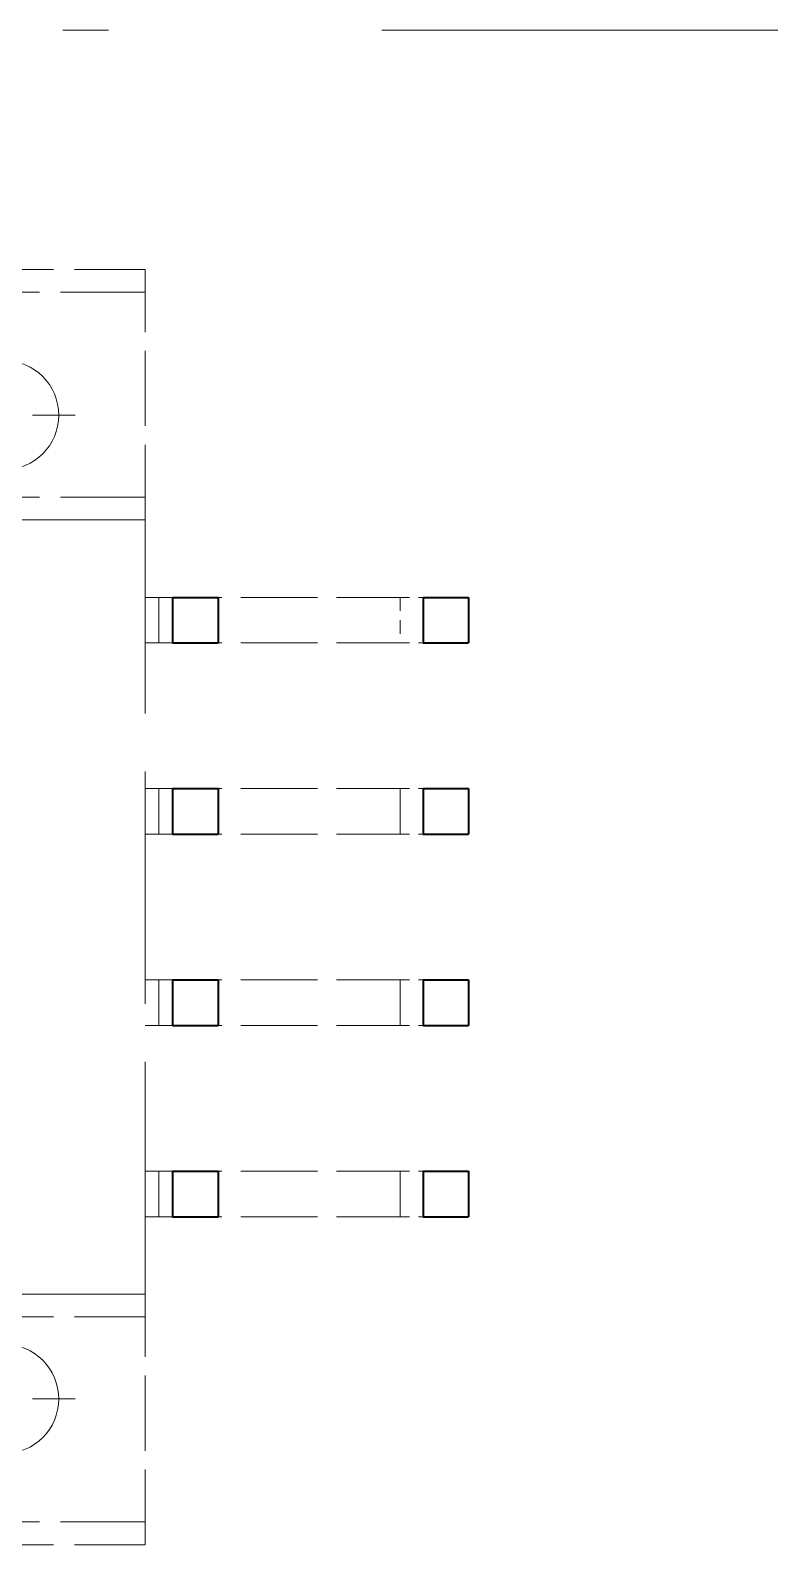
# Model space of a CAD drawing. Extents: x 23 to 417, y 3 to 294.
# Drawn here: x 245.47 to 253.58, y 108.44 to 125.06 of the extents above; entities that cross this region are included whole.
import ezdxf

# ---------------------------------------------------------------- set-up
doc = ezdxf.new("R2010")
doc.units = 0
doc.linetypes.add('DASHDOT', pattern=[18.5, 12, -3, 0.5, -3])
doc.linetypes.add('DASHED', pattern=[15, 12, -3])
doc.layers.get('0').update_dxf_attribs({"lineweight": 13})

# ---------------------------------------------------------------- blocks, each defined once
blk = doc.blocks.new('BLOCK3508')
at = {"color": 7, "linetype": 'DASHDOT', "lineweight": 13, "ltscale": 0.078}
for p, q in [((-50.3, -29.44), (-50.3, -32.56)), ((-48.74, -31), (-51.86, -31))]:
    blk.add_line(p, q, dxfattribs=at)
blk = doc.blocks.new('BLOCK3509')
at = {"color": 7, "linetype": 'DASHDOT', "lineweight": 13, "ltscale": 0.078}
for p, q in [((-50.3, -7.84), (-50.3, -10.96)), ((-48.74, -9.4), (-51.86, -9.4))]:
    blk.add_line(p, q, dxfattribs=at)
blk = doc.blocks.new('BLOCK3528')
at = {"color": 7, "linetype": 'DASHED', "lineweight": 13, "ltscale": 0.155}
for p, q in [((-53.4, -6.2), (-47.2, -6.2)), ((-47.2, -6.7), (-53.4, -6.7)), ((-47.2, -11.2), (-53.4, -11.2)), ((-53.4, -29.2), (-47.2, -29.2)), ((-47.2, -33.7), (-53.4, -33.7)), ((-53.4, -34.2), (-47.2, -34.2))]:
    blk.add_line(p, q, dxfattribs=at)
at = {"color": 7, "linetype": 'DASHED', "lineweight": 13, "ltscale": 0.1375}
for p, q in [((-47.2, -11.7), (-47.2, -6.2)), ((-47.2, -34.2), (-47.2, -28.7))]:
    blk.add_line(p, q, dxfattribs=at)
at = {"color": 7, "linetype": 'DASHED', "lineweight": 13, "ltscale": 0.32}
for p, q in [((-60, -11.7), (-47.2, -11.7)), ((-60, -28.7), (-47.2, -28.7))]:
    blk.add_line(p, q, dxfattribs=at)
at = {"color": 7, "linetype": 'DASHED', "lineweight": 13, "ltscale": 0.27}
for p, q in [((-47.2, -11.7), (-58, -11.7)), ((-58, -28.7), (-47.2, -28.7))]:
    blk.add_line(p, q, dxfattribs=at)
at = {"color": 7, "linetype": 'DASHED', "lineweight": 13, "ltscale": 0.425}
blk.add_line((-47.2, -28.7), (-47.2, -11.7), dxfattribs=at)
at = {"color": 7, "linetype": 'DASHED', "lineweight": 13, "ltscale": 0.14}
for p, q in [((-47.2, -13.4), (-41.6, -13.4)), ((-47.2, -14.4), (-41.6, -14.4)), ((-47.2, -17.6), (-41.6, -17.6)), ((-47.2, -18.6), (-41.6, -18.6)), ((-47.2, -21.8), (-41.6, -21.8)), ((-47.2, -22.8), (-41.6, -22.8)), ((-47.2, -26), (-41.6, -26)), ((-47.2, -27), (-41.6, -27))]:
    blk.add_line(p, q, dxfattribs=at)
at = {"color": 7, "linetype": 'DASHED', "lineweight": 13, "ltscale": 0.0075}
for p, q in [((-47.2, -13.4), (-46.9, -13.4)), ((-46.9, -13.4), (-46.6, -13.4)), ((-47.2, -14.4), (-46.9, -14.4)), ((-46.9, -14.4), (-46.6, -14.4)), ((-47.2, -17.6), (-46.9, -17.6)), ((-46.9, -17.6), (-46.6, -17.6)), ((-47.2, -18.6), (-46.9, -18.6)), ((-46.9, -18.6), (-46.6, -18.6)), ((-47.2, -21.8), (-46.9, -21.8)), ((-46.9, -21.8), (-46.6, -21.8)), ((-47.2, -22.8), (-46.9, -22.8)), ((-46.9, -22.8), (-46.6, -22.8)), ((-47.2, -26), (-46.9, -26)), ((-46.9, -26), (-46.6, -26)), ((-47.2, -27), (-46.9, -27)), ((-46.9, -27), (-46.6, -27))]:
    blk.add_line(p, q, dxfattribs=at)
at = {"color": 7, "linetype": 'DASHED', "lineweight": 13, "ltscale": 0.025}
for p, q in [((-46.9, -14.4), (-46.9, -13.4)), ((-46.9, -13.4), (-46.9, -14.4)), ((-41.6, -13.4), (-41.6, -14.4)), ((-41.6, -13.4), (-41.6, -14.4)), ((-46.9, -18.6), (-46.9, -17.6)), ((-46.9, -17.6), (-46.9, -18.6)), ((-41.6, -18.6), (-41.6, -17.6)), ((-41.6, -17.6), (-41.6, -18.6)), ((-46.9, -22.8), (-46.9, -21.8)), ((-46.9, -21.8), (-46.9, -22.8)), ((-41.6, -22.8), (-41.6, -21.8)), ((-41.6, -21.8), (-41.6, -22.8)), ((-46.9, -27), (-46.9, -26)), ((-46.9, -26), (-46.9, -27)), ((-41.6, -27), (-41.6, -26)), ((-41.6, -26), (-41.6, -27))]:
    blk.add_line(p, q, dxfattribs=at)
at = {"color": 7, "lineweight": 35, "ltscale": 0.025}
for p, q in [((-46.6, -13.4), (-45.6, -13.4)), ((-46.6, -13.4), (-46.6, -14.4)), ((-45.6, -13.4), (-45.6, -14.4)), ((-41.1, -13.4), (-40.1, -13.4)), ((-41.1, -13.4), (-41.1, -14.4)), ((-40.1, -13.4), (-40.1, -14.4)), ((-46.6, -14.4), (-45.6, -14.4)), ((-41.1, -14.4), (-40.1, -14.4)), ((-46.6, -17.6), (-45.6, -17.6)), ((-46.6, -17.6), (-46.6, -18.6)), ((-45.6, -17.6), (-45.6, -18.6)), ((-41.1, -17.6), (-40.1, -17.6)), ((-41.1, -17.6), (-41.1, -18.6)), ((-40.1, -17.6), (-40.1, -18.6)), ((-46.6, -18.6), (-45.6, -18.6)), ((-41.1, -18.6), (-40.1, -18.6)), ((-46.6, -21.8), (-45.6, -21.8)), ((-46.6, -21.8), (-46.6, -22.8)), ((-45.6, -21.8), (-45.6, -22.8)), ((-41.1, -21.8), (-40.1, -21.8)), ((-41.1, -21.8), (-41.1, -22.8)), ((-40.1, -21.8), (-40.1, -22.8)), ((-46.6, -22.8), (-45.6, -22.8)), ((-41.1, -22.8), (-40.1, -22.8)), ((-46.6, -26), (-45.6, -26)), ((-46.6, -26), (-46.6, -27)), ((-45.6, -26), (-45.6, -27)), ((-41.1, -26), (-40.1, -26)), ((-41.1, -26), (-41.1, -27)), ((-40.1, -26), (-40.1, -27)), ((-46.6, -27), (-45.6, -27)), ((-41.1, -27), (-40.1, -27))]:
    blk.add_line(p, q, dxfattribs=at)
at = {"color": 7, "linetype": 'DASHED', "lineweight": 13, "ltscale": 0.0125}
for p, q in [((-41.6, -13.4), (-41.1, -13.4)), ((-41.6, -14.4), (-41.1, -14.4)), ((-41.6, -17.6), (-41.1, -17.6)), ((-41.6, -18.6), (-41.1, -18.6)), ((-41.6, -21.8), (-41.1, -21.8)), ((-41.6, -22.8), (-41.1, -22.8)), ((-41.6, -26), (-41.1, -26)), ((-41.6, -27), (-41.1, -27))]:
    blk.add_line(p, q, dxfattribs=at)
at = {"color": 7, "linetype": 'DASHED', "lineweight": 13}
for centre in [(-50.3, -9.4), (-50.3, -31)]:
    blk.add_arc(centre, 1.2, 270, 450, dxfattribs=at)

msp = doc.modelspace()

# ---------------------------------------------------------------- linework, layer by layer
at = {"color": 7, "linetype": 'DASHDOT', "lineweight": 13}
msp.add_line((316.8242, 125.0626), (224.9537, 125.0626), dxfattribs=at)

# ---------------------------------------------------------------- block references
at = {"lineweight": 0, "xscale": 0.5, "yscale": 0.5, "zscale": 0.5}
for name in ['BLOCK3528', 'BLOCK3509', 'BLOCK3508']:
    msp.add_blockref(name, (270.3286, 125.5377), dxfattribs=at)

doc.saveas('drawing.dxf')
